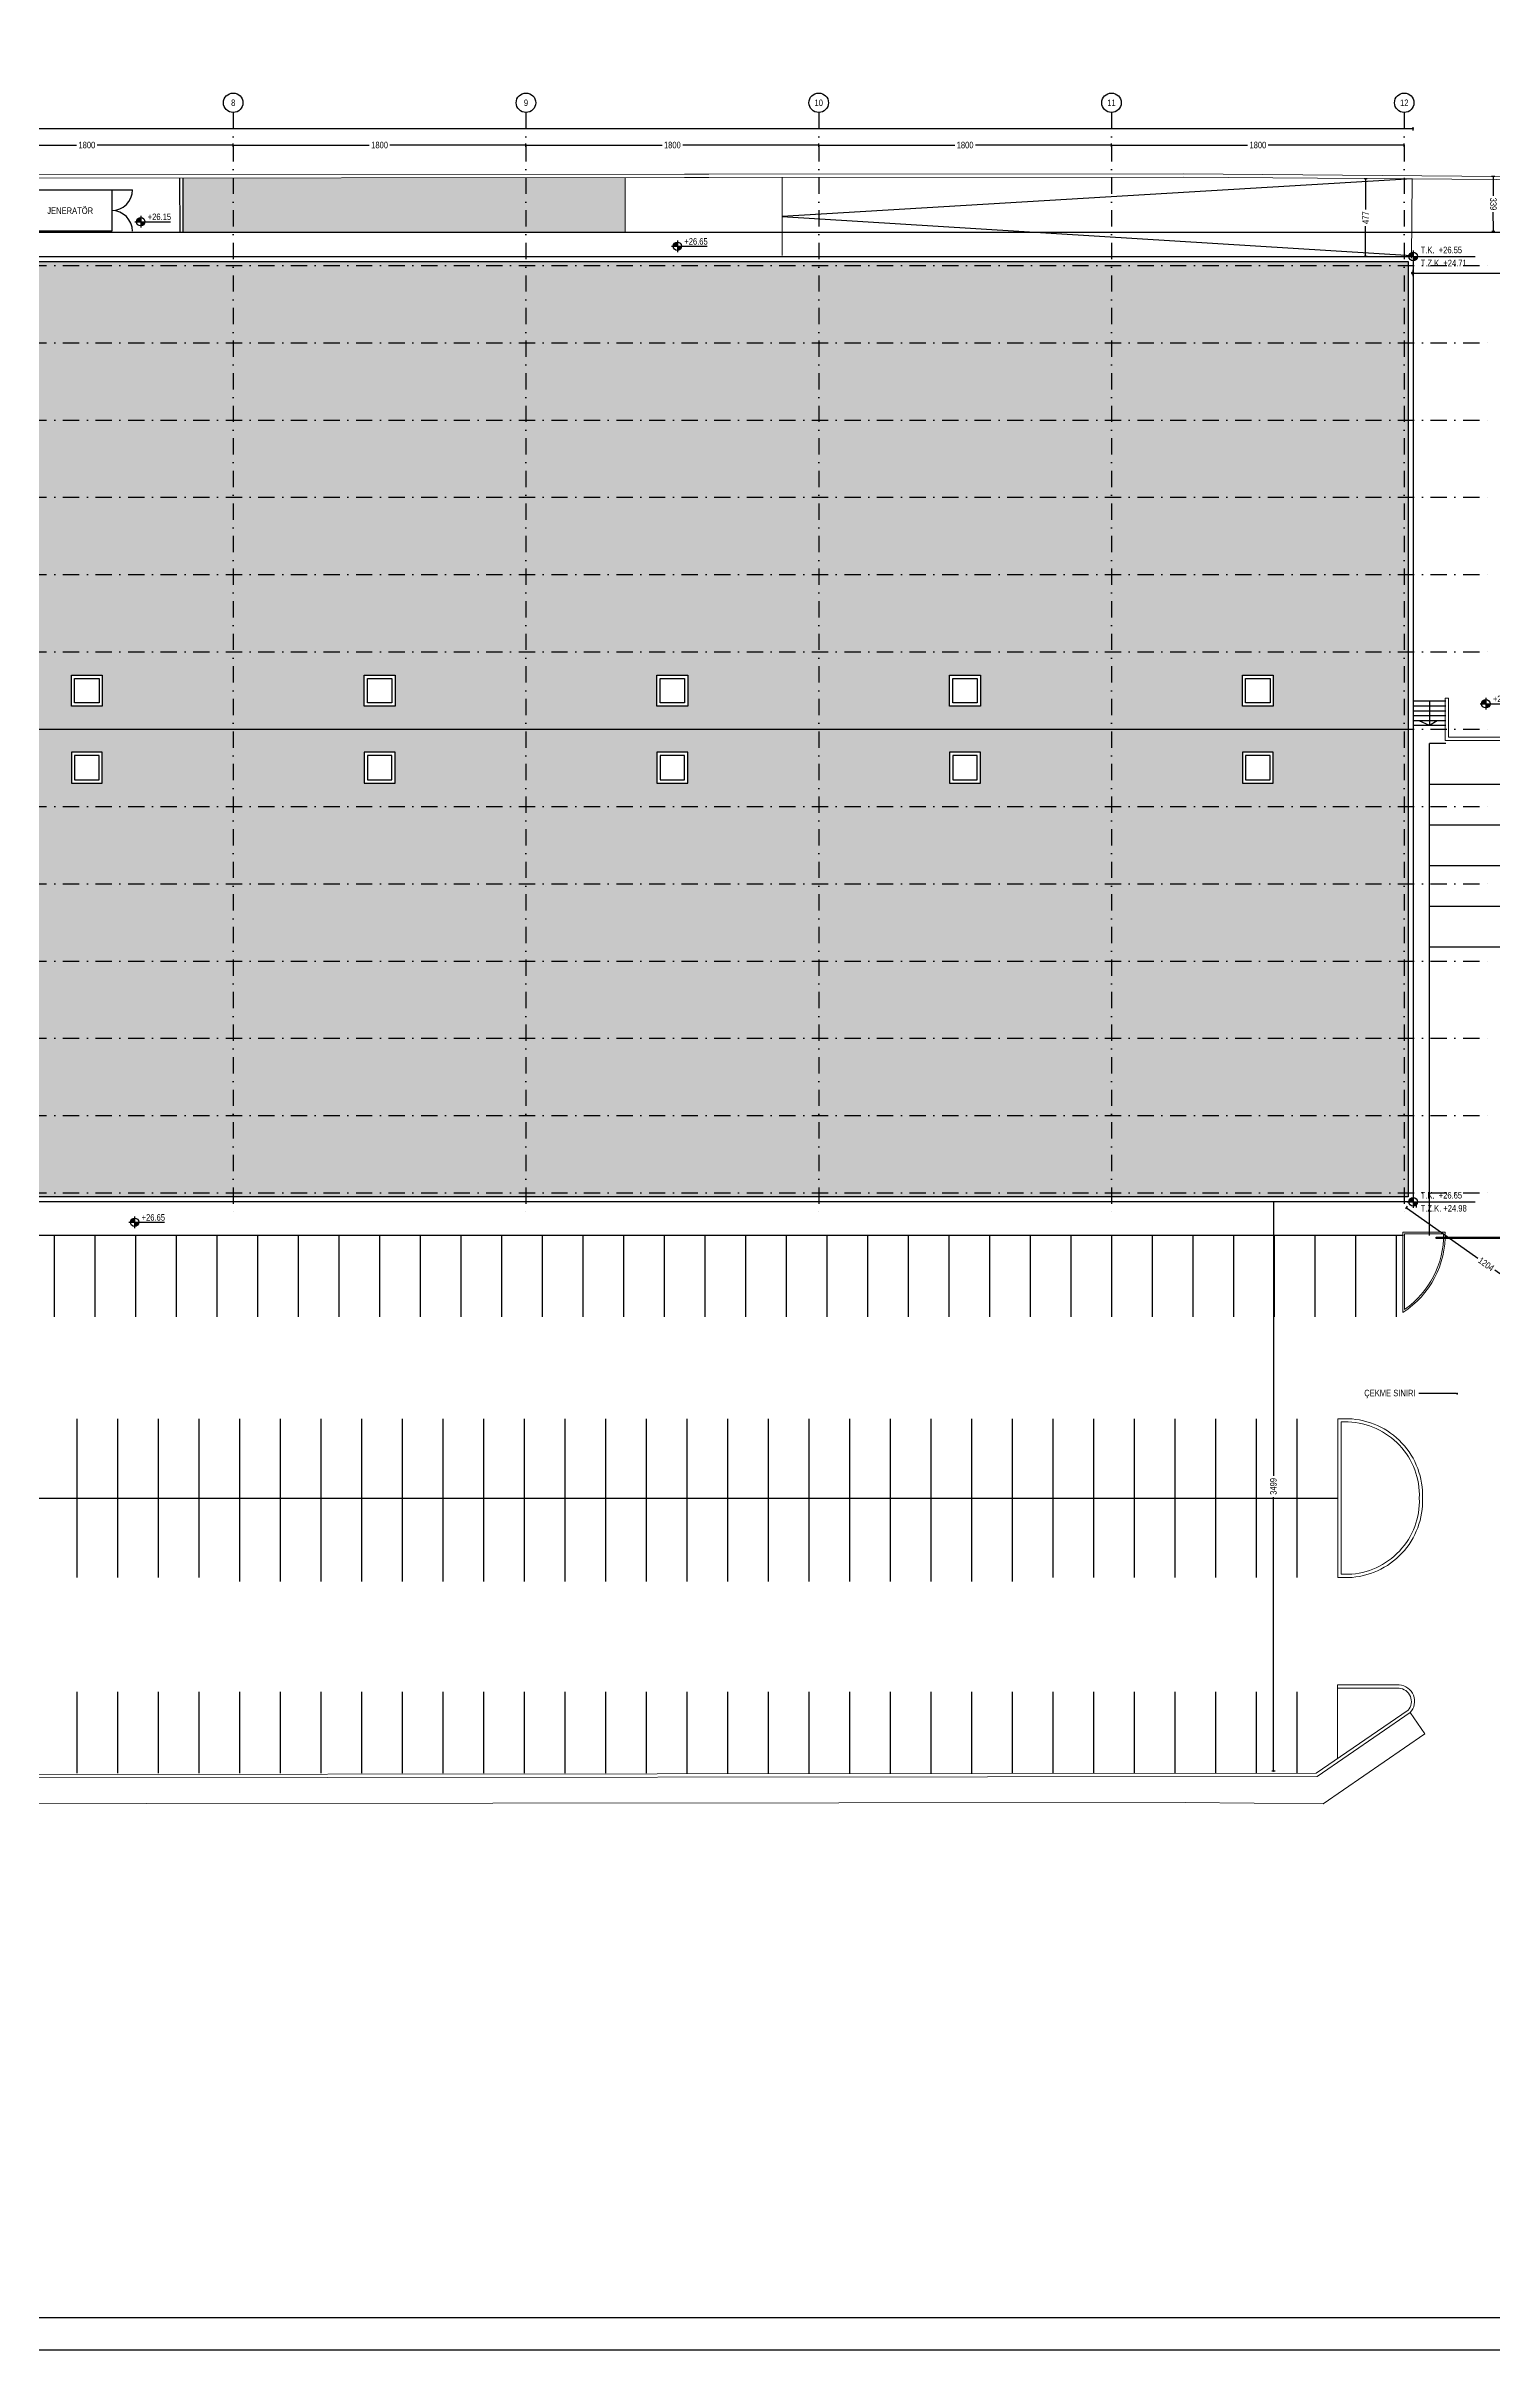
# Model space of a CAD drawing. Header units: centimetres. Extents: x 26569 to 160723, y -3143 to 14565.
# Drawn here: x 37045 to 41493, y -3143 to 3937 of the extents above; entities that cross this region are included whole.
import ezdxf
from ezdxf import colors
from ezdxf.entities.mleader import LeaderData, LeaderLine
from ezdxf.enums import TextEntityAlignment as Align
from ezdxf.math import Vec2, Vec3

# ---------------------------------------------------------------- set-up
doc = ezdxf.new("R2010")
doc.units = ezdxf.units.CM
doc.header["$LTSCALE"] = 100
doc.linetypes.add('DASHDOT2', pattern=[0.5, 0.25, -0.125, 0, -0.125])
for name, color, linetype in [('A-ANNO-DIMS', 187, 'Continuous'), ('A-ANNO-GRID', 155, 'DASHDOT2'), ('A-ANNO-NOTE', 1, 'Continuous'), ('A-ANNO-TEXT', 50, 'Continuous'), ('A-ANNO-TTBL', 157, 'Continuous'), ('A-DOOR', 193, 'Continuous'), ('A-ELEV-01', 255, 'Continuous'), ('A-ELEV-03', 251, 'Continuous'), ('A-ROOF-OTLN', 32, 'Continuous'), ('A-WALL-INSL', 249, 'Continuous'), ('A-WALL-SNWPNL', 200, 'Continuous'), ('L-PLNT', 87, 'Continuous'), ('L-PRKG', 39, 'Continuous'), ('L-SITE-CURB', 33, 'Continuous')]:
    doc.layers.add(name, color=color, linetype=linetype)
doc.styles.add('Fields_100', font='act_simplex.shx', dxfattribs={"width": 0.8, "height": 20})
doc.styles.add('Fields_200', font='act_simplex.shx', dxfattribs={"width": 0.8, "height": 40})
doc.dimstyles.new('FIELDS_100', dxfattribs={"dimscale": 0, "dimtxt": 20, "dimasz": 5, "dimexe": 5, "dimexo": 5, "dimgap": 5, "dimtad": 0, "dimdec": 0, "dimzin": 0, "dimdsep": 46, "dimtxsty": 'Fields_100', "dimblk": 'DOT', "dimcen": 0.09, "dimclrt": 50, "dimadec": 0, "dimazin": 0, "dimtfac": 1, "dimtdec": 0, "dimtix": 1, "dimtofl": 0, "dimtmove": 1, "dimatfit": 3, "dimfxl": 5, "dimfxlon": 1, "dimtolj": 1, "dimtzin": 0, "dimarcsym": 0})
doc.dimstyles.new('FIELDS_200', dxfattribs={"dimscale": 0, "dimtxt": 40, "dimasz": 10, "dimexe": 10, "dimexo": 10, "dimgap": 5, "dimtad": 0, "dimdec": 0, "dimzin": 0, "dimdsep": 46, "dimtxsty": 'Fields_200', "dimblk": 'DOT', "dimcen": 0.09, "dimclrt": 50, "dimadec": 0, "dimazin": 0, "dimtfac": 1, "dimtdec": 0, "dimtix": 1, "dimtofl": 0, "dimtmove": 1, "dimatfit": 3, "dimfxl": 10, "dimfxlon": 1, "dimtolj": 1, "dimtzin": 0, "dimarcsym": 0})

# ---------------------------------------------------------------- blocks, each defined once
blk = doc.blocks.new('Kot_plan')
h = blk.add_hatch(color=0)
h.paths.add_polyline_path([(0, 13, 0.414214), (-13, 0), (0, 0)])
h.paths.add_polyline_path([(13, 0), (0, 0), (0, -13, 0.414214)])
at = {"color": 0}
for p, q in [((-18, 0), (92, 0)), ((0, 18), (0, -18))]:
    blk.add_line(p, q, dxfattribs=at)
blk.add_circle((0, 0), 13, dxfattribs=at)
at = {"color": 0, "style": 'Fields_100', "width": 0.8}
blk.add_attdef('BITMISKOT', (21.6, 5), '', height=20, dxfattribs=at)
blk.add_attdef('KABAKOT', text='', height=20, dxfattribs=at).set_placement((21.6, -5), align=Align.TOP_LEFT)
blk = doc.blocks.new('_Dot')
at = {"color": 0, "linetype": 'ByBlock', "lineweight": -2}
blk.add_line((-0.5, 0), (-1, 0), dxfattribs=at)
at = {"color": 0, "linetype": 'ByBlock', "const_width": 0.5}
blk.add_lwpolyline([(-0.25, 0, 1), (0.25, 0, 1)], format="xyb", close=True, dxfattribs=at)
blk = doc.blocks.new('*D649')
at = {"layer": 'A-ANNO-DIMS', "color": 0, "lineweight": -2, "transparency": 16777216}
for p, q in [((36720.5, 3627.9), (36720.5, 3637.9)), ((36725.5, 3632.9), (37138.8, 3632.9)), ((37615.5, 3632.9), (37202.2, 3632.9)), ((37620.5, 3627.9), (37620.5, 3637.9))]:
    blk.add_line(p, q, dxfattribs=at)
at = {"layer": 'DEFPOINTS', "color": 0, "transparency": 16777216}
for p in [(37620.5, 3632.9), (36720.5, 3285.4), (37620.5, 3285.4)]:
    blk.add_point(p, dxfattribs=at)
at = {"layer": 'A-ANNO-DIMS', "color": 0, "lineweight": -2, "transparency": 16777216, "xscale": 5, "yscale": 5, "zscale": 5, "rotation": 180}
blk.add_blockref('_Dot', (36720.5, 3632.9), dxfattribs=at)
at = {"layer": 'A-ANNO-DIMS', "color": 0, "lineweight": -2, "transparency": 16777216, "xscale": 5, "yscale": 5, "zscale": 5}
blk.add_blockref('_Dot', (37620.5, 3632.9), dxfattribs=at)
at = {"layer": 'A-ANNO-DIMS', "color": 50, "transparency": 16777216, "insert": (37170.5, 3632.9), "char_height": 20, "attachment_point": 5, "style": 'Fields_100'}
blk.add_mtext('\\A1;1800', dxfattribs=at)
blk = doc.blocks.new('*D650')
at = {"layer": 'A-ANNO-DIMS', "color": 0, "lineweight": -2, "transparency": 16777216}
for p, q in [((37620.5, 3627.9), (37620.5, 3637.9)), ((37625.5, 3632.9), (38038.8, 3632.9)), ((38515.5, 3632.9), (38102.2, 3632.9)), ((38520.5, 3627.9), (38520.5, 3637.9))]:
    blk.add_line(p, q, dxfattribs=at)
at = {"layer": 'DEFPOINTS', "color": 0, "transparency": 16777216}
for p in [(38520.5, 3632.9), (37620.5, 3285.4), (38520.5, 3285.4)]:
    blk.add_point(p, dxfattribs=at)
at = {"layer": 'A-ANNO-DIMS', "color": 0, "lineweight": -2, "transparency": 16777216, "xscale": 5, "yscale": 5, "zscale": 5, "rotation": 180}
blk.add_blockref('_Dot', (37620.5, 3632.9), dxfattribs=at)
at = {"layer": 'A-ANNO-DIMS', "color": 0, "lineweight": -2, "transparency": 16777216, "xscale": 5, "yscale": 5, "zscale": 5}
blk.add_blockref('_Dot', (38520.5, 3632.9), dxfattribs=at)
at = {"layer": 'A-ANNO-DIMS', "color": 50, "transparency": 16777216, "insert": (38070.5, 3632.9), "char_height": 20, "attachment_point": 5, "style": 'Fields_100'}
blk.add_mtext('\\A1;1800', dxfattribs=at)
blk = doc.blocks.new('*D651')
at = {"layer": 'A-ANNO-DIMS', "color": 0, "lineweight": -2, "transparency": 16777216}
for p, q in [((38520.5, 3627.9), (38520.5, 3637.9)), ((38525.5, 3632.9), (38938.8, 3632.9)), ((39415.5, 3632.9), (39002.2, 3632.9)), ((39420.5, 3627.9), (39420.5, 3637.9))]:
    blk.add_line(p, q, dxfattribs=at)
at = {"layer": 'DEFPOINTS', "color": 0, "transparency": 16777216}
for p in [(39420.5, 3632.9), (38520.5, 3285.4), (39420.5, 3285.4)]:
    blk.add_point(p, dxfattribs=at)
at = {"layer": 'A-ANNO-DIMS', "color": 0, "lineweight": -2, "transparency": 16777216, "xscale": 5, "yscale": 5, "zscale": 5, "rotation": 180}
blk.add_blockref('_Dot', (38520.5, 3632.9), dxfattribs=at)
at = {"layer": 'A-ANNO-DIMS', "color": 0, "lineweight": -2, "transparency": 16777216, "xscale": 5, "yscale": 5, "zscale": 5}
blk.add_blockref('_Dot', (39420.5, 3632.9), dxfattribs=at)
at = {"layer": 'A-ANNO-DIMS', "color": 50, "transparency": 16777216, "insert": (38970.5, 3632.9), "char_height": 20, "attachment_point": 5, "style": 'Fields_100'}
blk.add_mtext('\\A1;1800', dxfattribs=at)
blk = doc.blocks.new('*D652')
at = {"layer": 'A-ANNO-DIMS', "color": 0, "lineweight": -2, "transparency": 16777216}
for p, q in [((39420.5, 3627.9), (39420.5, 3637.9)), ((39425.5, 3632.9), (39838.8, 3632.9)), ((40315.5, 3632.9), (39902.2, 3632.9)), ((40320.5, 3627.9), (40320.5, 3637.9))]:
    blk.add_line(p, q, dxfattribs=at)
at = {"layer": 'DEFPOINTS', "color": 0, "transparency": 16777216}
for p in [(40320.5, 3632.9), (39420.5, 3285.4), (40320.5, 3285.4)]:
    blk.add_point(p, dxfattribs=at)
at = {"layer": 'A-ANNO-DIMS', "color": 0, "lineweight": -2, "transparency": 16777216, "xscale": 5, "yscale": 5, "zscale": 5, "rotation": 180}
blk.add_blockref('_Dot', (39420.5, 3632.9), dxfattribs=at)
at = {"layer": 'A-ANNO-DIMS', "color": 0, "lineweight": -2, "transparency": 16777216, "xscale": 5, "yscale": 5, "zscale": 5}
blk.add_blockref('_Dot', (40320.5, 3632.9), dxfattribs=at)
at = {"layer": 'A-ANNO-DIMS', "color": 50, "transparency": 16777216, "insert": (39870.5, 3632.9), "char_height": 20, "attachment_point": 5, "style": 'Fields_100'}
blk.add_mtext('\\A1;1800', dxfattribs=at)
blk = doc.blocks.new('*D653')
at = {"layer": 'A-ANNO-DIMS', "color": 0, "lineweight": -2, "transparency": 16777216}
for p, q in [((40320.5, 3627.9), (40320.5, 3637.9)), ((40325.5, 3632.9), (40738.8, 3632.9)), ((41215.5, 3632.9), (40802.2, 3632.9)), ((41220.5, 3627.9), (41220.5, 3637.9))]:
    blk.add_line(p, q, dxfattribs=at)
at = {"layer": 'DEFPOINTS', "color": 0, "transparency": 16777216}
for p in [(41220.5, 3632.9), (40320.5, 3285.4), (41220.5, 3285.4)]:
    blk.add_point(p, dxfattribs=at)
at = {"layer": 'A-ANNO-DIMS', "color": 0, "lineweight": -2, "transparency": 16777216, "xscale": 5, "yscale": 5, "zscale": 5, "rotation": 180}
blk.add_blockref('_Dot', (40320.5, 3632.9), dxfattribs=at)
at = {"layer": 'A-ANNO-DIMS', "color": 0, "lineweight": -2, "transparency": 16777216, "xscale": 5, "yscale": 5, "zscale": 5}
blk.add_blockref('_Dot', (41220.5, 3632.9), dxfattribs=at)
at = {"layer": 'A-ANNO-DIMS', "color": 50, "transparency": 16777216, "insert": (40770.5, 3632.9), "char_height": 20, "attachment_point": 5, "style": 'Fields_100'}
blk.add_mtext('\\A1;1800', dxfattribs=at)
blk = doc.blocks.new('*D664')
at = {"layer": 'A-ANNO-DIMS', "color": 0, "lineweight": -2, "transparency": 16777216}
for p, q in [((31295.5, 3677.9), (31295.5, 3687.9)), ((31300.5, 3682.9), (36232.5, 3682.9)), ((41243, 3682.9), (36311, 3682.9)), ((41248, 3677.9), (41248, 3687.9))]:
    blk.add_line(p, q, dxfattribs=at)
at = {"layer": 'DEFPOINTS', "color": 0, "transparency": 16777216}
for p in [(41248, 3682.9), (31295.5, 3290.4), (41248, 3290.4)]:
    blk.add_point(p, dxfattribs=at)
at = {"layer": 'A-ANNO-DIMS', "color": 0, "lineweight": -2, "transparency": 16777216, "xscale": 5, "yscale": 5, "zscale": 5, "rotation": 180}
blk.add_blockref('_Dot', (31295.5, 3682.9), dxfattribs=at)
at = {"layer": 'A-ANNO-DIMS', "color": 0, "lineweight": -2, "transparency": 16777216, "xscale": 5, "yscale": 5, "zscale": 5}
blk.add_blockref('_Dot', (41248, 3682.9), dxfattribs=at)
at = {"layer": 'A-ANNO-DIMS', "color": 50, "transparency": 16777216, "insert": (36271.7, 3682.9), "char_height": 20, "attachment_point": 5, "style": 'Fields_100'}
blk.add_mtext('\\A1;19905', dxfattribs=at)
blk = doc.blocks.new('*D655')
at = {"layer": 'A-ANNO-DIMS', "color": 0, "lineweight": -2, "transparency": 16777216}
for p, q in [((41106.8, 3528.9), (41096.8, 3528.9)), ((41101.8, 3523.9), (41101.8, 3435.2)), ((41101.8, 3295.4), (41101.8, 3384.1)), ((41106.8, 3290.4), (41096.8, 3290.4))]:
    blk.add_line(p, q, dxfattribs=at)
at = {"layer": 'DEFPOINTS', "color": 0, "transparency": 16777216}
for p in [(41101.8, 3528.9), (41248.3, 3528.9), (41248, 3290.4)]:
    blk.add_point(p, dxfattribs=at)
at = {"layer": 'A-ANNO-DIMS', "color": 0, "lineweight": -2, "transparency": 16777216, "xscale": 5, "yscale": 5, "zscale": 5}
for p, rotation in [((41101.8, 3528.9), 90), ((41101.8, 3290.4), 270)]:
    blk.add_blockref('_Dot', p, dxfattribs=dict(at, rotation=rotation))
at = {"layer": 'A-ANNO-DIMS', "color": 50, "transparency": 16777216, "insert": (41101.8, 3409.6), "char_height": 20, "attachment_point": 5, "rotation": 90, "style": 'Fields_100'}
blk.add_mtext('\\A1;477', dxfattribs=at)
blk = doc.blocks.new('*D656')
at = {"layer": 'A-ANNO-DIMS', "color": 0, "lineweight": -2, "transparency": 16777216}
for p, q in [((40823.2, 385.4), (40813.2, 385.4)), ((40818.2, 380.4), (40818.2, -456.4)), ((40818.2, -1358.9), (40818.2, -522.1)), ((40823.2, -1363.9), (40813.2, -1363.9))]:
    blk.add_line(p, q, dxfattribs=at)
at = {"layer": 'DEFPOINTS', "color": 0, "transparency": 16777216}
for p in [(41248, 385.4), (40818.2, -1363.9), (40940.7, -1363.9)]:
    blk.add_point(p, dxfattribs=at)
at = {"layer": 'A-ANNO-DIMS', "color": 0, "lineweight": -2, "transparency": 16777216, "xscale": 5, "yscale": 5, "zscale": 5}
for p, rotation in [((40818.2, 385.4), 90), ((40818.2, -1363.9), 270)]:
    blk.add_blockref('_Dot', p, dxfattribs=dict(at, rotation=rotation))
at = {"layer": 'A-ANNO-DIMS', "color": 50, "transparency": 16777216, "insert": (40818.2, -489.2), "char_height": 20, "attachment_point": 5, "rotation": 90, "style": 'Fields_100'}
blk.add_mtext('\\A1;3499', dxfattribs=at)
blk = doc.blocks.new('*D657')
at = {"layer": 'A-ANNO-DIMS', "color": 0, "lineweight": -2, "transparency": 16777216}
for p, q in [((41229.8, 372), (41224.1, 363.9)), ((41231, 365), (41446.3, 212.3)), ((41713.8, 22.4), (41498.6, 175.2)), ((41720.8, 23.6), (41715, 15.4))]:
    blk.add_line(p, q, dxfattribs=at)
at = {"layer": 'DEFPOINTS', "color": 0, "transparency": 16777216}
for p in [(41246.4, 395.4), (41717.9, 19.5), (41737.4, 47)]:
    blk.add_point(p, dxfattribs=at)
at = {"layer": 'A-ANNO-DIMS', "color": 0, "lineweight": -2, "transparency": 16777216, "xscale": 5, "yscale": 5, "zscale": 5}
for p, rotation in [((41226.9, 367.9), 144.6360139975789), ((41717.9, 19.5), 324.6360139975789)]:
    blk.add_blockref('_Dot', p, dxfattribs=dict(at, rotation=rotation))
at = {"layer": 'A-ANNO-DIMS', "color": 50, "transparency": 16777216, "insert": (41472.4, 193.7), "char_height": 20, "attachment_point": 5, "rotation": 324.63601, "style": 'Fields_100'}
blk.add_mtext('\\A1;1204', dxfattribs=at)
blk = doc.blocks.new('*D642')
at = {"layer": 'A-ANNO-DIMS', "color": 0, "lineweight": -2, "transparency": 16777216}
for p, q in [((41246.4, 3249.6), (41246.4, 3229.6)), ((41256.4, 3239.6), (42053.2, 3239.6)), ((42965.1, 3239.6), (42168.4, 3239.6)), ((42975.1, 3249.6), (42975.1, 3229.6))]:
    blk.add_line(p, q, dxfattribs=at)
at = {"layer": 'DEFPOINTS', "color": 0, "transparency": 16777216}
for p in [(41246.4, 3300.4), (42975.1, 3290), (42975.1, 3239.6)]:
    blk.add_point(p, dxfattribs=at)
at = {"layer": 'A-ANNO-DIMS', "color": 0, "lineweight": -2, "transparency": 16777216, "xscale": 10, "yscale": 10, "zscale": 10, "rotation": 180}
blk.add_blockref('_Dot', (41246.4, 3239.6), dxfattribs=at)
at = {"layer": 'A-ANNO-DIMS', "color": 0, "lineweight": -2, "transparency": 16777216, "xscale": 10, "yscale": 10, "zscale": 10}
blk.add_blockref('_Dot', (42975.1, 3239.6), dxfattribs=at)
at = {"layer": 'A-ANNO-DIMS', "color": 50, "transparency": 16777216, "insert": (42110.8, 3239.6), "char_height": 40, "attachment_point": 5, "style": 'Fields_200'}
blk.add_mtext('\\A1;1729', dxfattribs=at)
blk = doc.blocks.new('*D660')
at = {"layer": 'A-ANNO-DIMS', "color": 0, "lineweight": -2, "transparency": 16777216}
for p, q in [((41499.1, 3536.6), (41489.1, 3536.6)), ((41494.2, 3531.6), (41494.2, 3477.1)), ((41494.4, 3372.3), (41494.3, 3426.7)), ((41499.4, 3367.3), (41489.4, 3367.2))]:
    blk.add_line(p, q, dxfattribs=at)
at = {"layer": 'DEFPOINTS', "color": 0, "transparency": 16777216}
for p in [(41494.1, 3536.6), (41520.2, 3536.6), (41520.5, 3367.3)]:
    blk.add_point(p, dxfattribs=at)
at = {"layer": 'A-ANNO-DIMS', "color": 0, "lineweight": -2, "transparency": 16777216, "xscale": 5, "yscale": 5, "zscale": 5}
for p, rotation in [((41494.1, 3536.6), 90.08396958295748), ((41494.4, 3367.3), 270.0839695829575)]:
    blk.add_blockref('_Dot', p, dxfattribs=dict(at, rotation=rotation))
at = {"layer": 'A-ANNO-DIMS', "color": 50, "transparency": 16777216, "insert": (41494.3, 3451.9), "char_height": 20, "attachment_point": 5, "rotation": 270.08397, "style": 'Fields_100'}
blk.add_mtext('\\A1;339', dxfattribs=at)

msp = doc.modelspace()

# ---------------------------------------------------------------- hatches: boundary and pattern name
at = {"layer": 'A-ANNO-DIMS'}
h = msp.add_hatch(color=256, dxfattribs=at)
h.paths.add_polyline_path([(41247.99, 3303.41, 0.4142136), (41234.99, 3290.41), (41247.99, 3290.41)])
h.paths.add_polyline_path([(41260.99, 3290.41), (41247.99, 3290.41), (41247.99, 3277.41, 0.4142136)])
h = msp.add_hatch(color=256, dxfattribs=at)
h.paths.add_polyline_path([(41247.99, 398.41, 0.4142136), (41234.99, 385.41), (41247.99, 385.41)])
h.paths.add_polyline_path([(41260.99, 385.41), (41247.99, 385.41), (41247.99, 372.41, 0.4142136)])
at = {"layer": 'A-WALL-INSL', "true_color": 0xf2f2f2}
h = msp.add_hatch(color=7, dxfattribs=at)
h.dxf.hatch_style = 1
h.paths.add_polyline_path([(32622.99, 1767.28), (32717.99, 1767.28), (32717.99, 1672.28), (32622.99, 1672.28)])
h.paths.add_polyline_path([(32622.99, 2003.54), (32717.99, 2003.54), (32717.99, 1908.54), (32622.99, 1908.54)])
h.paths.add_polyline_path([(33522.99, 1908.54), (33522.99, 2003.54), (33617.99, 2003.54), (33617.99, 1908.54)])
h.paths.add_polyline_path([(33522.99, 1672.28), (33522.99, 1767.28), (33617.99, 1767.28), (33617.99, 1672.28)])
h.paths.add_polyline_path([(34422.99, 2003.54), (34517.99, 2003.54), (34517.99, 1908.54), (34422.99, 1908.54)])
h.paths.add_polyline_path([(34517.99, 1672.28), (34422.99, 1672.28), (34422.99, 1767.28), (34517.99, 1767.28)])
h.paths.add_polyline_path([(35322.99, 2003.54), (35417.99, 2003.54), (35417.99, 1908.54), (35322.99, 1908.54)])
h.paths.add_polyline_path([(35417.99, 1672.28), (35322.99, 1672.28), (35322.99, 1767.28), (35417.99, 1767.28)])
h.paths.add_polyline_path([(36342.99, 1908.54), (36247.99, 1908.54), (36247.99, 2003.54), (36342.99, 2003.54)])
h.paths.add_polyline_path([(36247.99, 1767.28), (36342.99, 1767.28), (36342.99, 1672.28), (36247.99, 1672.28)])
h.paths.add_polyline_path([(37122.99, 1908.54), (37122.99, 2003.54), (37217.99, 2003.54), (37217.99, 1908.54)])
h.paths.add_polyline_path([(37122.99, 1767.28), (37217.99, 1767.28), (37217.99, 1672.28), (37122.99, 1672.28)])
h.paths.add_polyline_path([(38117.99, 2003.54), (38117.99, 1908.54), (38022.99, 1908.54), (38022.99, 2003.54)])
h.paths.add_polyline_path([(38022.99, 1672.28), (38022.99, 1767.28), (38117.99, 1767.28), (38117.99, 1672.28)])
h.paths.add_polyline_path([(38922.99, 2003.54), (39017.99, 2003.54), (39017.99, 1908.54), (38922.99, 1908.54)])
h.paths.add_polyline_path([(39017.99, 1767.28), (39017.99, 1672.28), (38922.99, 1672.28), (38922.99, 1767.28)])
h.paths.add_polyline_path([(39917.99, 2003.54), (39917.99, 1908.54), (39822.99, 1908.54), (39822.99, 2003.54)])
h.paths.add_polyline_path([(39822.99, 1767.28), (39917.99, 1767.28), (39917.99, 1672.28), (39822.99, 1672.28)])
h.paths.add_polyline_path([(40722.99, 1908.54), (40722.99, 2003.54), (40817.99, 2003.54), (40817.99, 1908.54)])
h.paths.add_polyline_path([(40722.99, 1672.28), (40722.99, 1767.28), (40817.99, 1767.28), (40817.99, 1672.28)])
h.paths.add_polyline_path([(32212.99, 400.41), (41232.99, 400.41), (41232.99, 3275.41), (32212.99, 3275.41)])
at = {"layer": 'L-PLNT'}
h = msp.add_hatch(dxfattribs=at)
h.set_pattern_fill('DOTS', color=256, scale=5, angle=90)
h.set_pattern_definition([(90, (-27297.047, -980.843), (-7.9375, 3.96875), [0, -7.9375])])
h.paths.add_polyline_path([(38825.33, 3532.28), (37466.81, 3531.54), (37466.98, 3365.5), (38825.33, 3366.08)])

# ---------------------------------------------------------------- linework, layer by layer
at = {"color": 252, "true_color": 0x939598}
msp.add_line((41298.16, 281.91), (41298.16, 1793.57), dxfattribs=at)
at = {"layer": 'A-ANNO-DIMS'}
for p, q in [((41229.99, 3290.41), (41438.84, 3290.41)), ((41247.99, 3308.41), (41247.99, 3272.41)), ((41229.99, 385.41), (41438.84, 385.41)), ((41247.99, 403.41), (41247.99, 367.41))]:
    msp.add_line(p, q, dxfattribs=at)
for centre in [(41247.99, 3290.41), (41247.99, 385.41)]:
    msp.add_circle(centre, 13, dxfattribs=at)
at = {"layer": 'A-ANNO-GRID', "ltscale": 2}
for p, q in [((37620.49, 3732.91), (37620.49, 335.41)), ((38520.49, 3732.91), (38520.49, 335.41)), ((39420.49, 3732.91), (39420.49, 335.41)), ((40320.49, 3732.91), (40320.49, 335.41)), ((41220.49, 3732.91), (41220.49, 335.41)), ((30590.57, 3262.91), (41492.99, 3262.91)), ((30590.57, 3025.41), (41492.99, 3025.41)), ((30590.57, 2787.91), (41492.99, 2787.91)), ((30590.57, 2550.41), (41492.99, 2550.41)), ((30590.57, 2312.91), (41492.99, 2312.91)), ((30590.57, 2075.41), (41492.99, 2075.41)), ((30590.57, 1837.91), (41492.99, 1837.91)), ((30590.57, 1600.41), (41492.99, 1600.41)), ((30590.57, 1362.91), (41492.99, 1362.91)), ((30590.57, 1125.41), (41492.99, 1125.41)), ((30590.57, 887.91), (41492.99, 887.91)), ((30590.57, 650.41), (41492.99, 650.41)), ((30590.57, 412.91), (41492.99, 412.91))]:
    msp.add_line(p, q, dxfattribs=at)
at = {"layer": 'A-ANNO-GRID', "linetype": 'Continuous', "ltscale": 10}
for centre in [(37620.49, 3762.91), (38520.49, 3762.91), (39420.49, 3762.91), (40320.49, 3762.91), (41220.49, 3762.91)]:
    msp.add_circle(centre, 30, dxfattribs=at)
at = {"layer": 'A-ANNO-NOTE', "color": 251, "true_color": 0x636466}
for p, q in [((41347.99, 1923.68), (41247.99, 1923.68)), ((41297.99, 1923.68), (41297.99, 1848.68)), ((41347.99, 1908.68), (41247.99, 1908.68)), ((41347.99, 1893.68), (41247.99, 1893.68)), ((41347.99, 1878.68), (41247.99, 1878.68)), ((41347.99, 1863.68), (41247.99, 1863.68)), ((41347.99, 1848.68), (41247.99, 1848.68)), ((41297.99, 1848.68), (41266.84, 1863.68)), ((41321.5, 1863.68), (41297.99, 1848.68)), ((41347.99, 1793.57), (41298.16, 1793.57)), ((41298.16, 1668.57), (41548.16, 1668.57)), ((41298.16, 1543.57), (41548.16, 1543.57)), ((41298.16, 1418.57), (41548.16, 1418.57)), ((41298.16, 1293.57), (41548.16, 1293.57)), ((41298.16, 1168.57), (41548.16, 1168.57))]:
    msp.add_line(p, q, dxfattribs=at)
msp.add_lwpolyline([(41244.97, 3528.88), (39307.87, 3413.6), (41242.99, 3293.91)], dxfattribs=at)
at = {"layer": 'A-ANNO-TTBL'}
for points in [[(157421.04, -3142.83), (157421.04, 9557.17), (26568.76, 9557.19), (26568.76, -3142.81)], [(157321.04, -3042.83), (157321.04, 9457.17), (26668.76, 9457.19), (26668.76, -3042.81)]]:
    msp.add_lwpolyline(points, close=True, dxfattribs=at)
at = {"layer": 'A-DOOR'}
msp.add_line((37246.98, 3495.41), (37310.73, 3495.41), dxfattribs=at)
for centre, start, end in [((37246.98, 3495.41), 270, 0), ((37246.98, 3367.91), 0, 90)]:
    msp.add_arc(centre, 63.75, start, end, dxfattribs=at)
at = {"layer": 'A-ELEV-01'}
msp.add_line((32212.99, 1837.91), (41232.99, 1837.91), dxfattribs=at)
for points in [[(37122.99, 2003.54), (37217.99, 2003.54), (37217.99, 1908.54), (37122.99, 1908.54)], [(37132.99, 1993.54), (37207.99, 1993.54), (37207.99, 1918.54), (37132.99, 1918.54)], [(38022.99, 2003.54), (38117.99, 2003.54), (38117.99, 1908.54), (38022.99, 1908.54)], [(38032.99, 1993.54), (38107.99, 1993.54), (38107.99, 1918.54), (38032.99, 1918.54)], [(38922.99, 2003.54), (39017.99, 2003.54), (39017.99, 1908.54), (38922.99, 1908.54)], [(38932.99, 1993.54), (39007.99, 1993.54), (39007.99, 1918.54), (38932.99, 1918.54)], [(39822.99, 2003.54), (39917.99, 2003.54), (39917.99, 1908.54), (39822.99, 1908.54)], [(39832.99, 1993.54), (39907.99, 1993.54), (39907.99, 1918.54), (39832.99, 1918.54)], [(40722.99, 2003.54), (40817.99, 2003.54), (40817.99, 1908.54), (40722.99, 1908.54)], [(40732.99, 1993.54), (40807.99, 1993.54), (40807.99, 1918.54), (40732.99, 1918.54)], [(37122.99, 1672.28), (37217.99, 1672.28), (37217.99, 1767.28), (37122.99, 1767.28)], [(37132.99, 1682.28), (37207.99, 1682.28), (37207.99, 1757.28), (37132.99, 1757.28)], [(38022.99, 1672.28), (38117.99, 1672.28), (38117.99, 1767.28), (38022.99, 1767.28)], [(38032.99, 1682.28), (38107.99, 1682.28), (38107.99, 1757.28), (38032.99, 1757.28)], [(38922.99, 1672.28), (39017.99, 1672.28), (39017.99, 1767.28), (38922.99, 1767.28)], [(38932.99, 1682.28), (39007.99, 1682.28), (39007.99, 1757.28), (38932.99, 1757.28)], [(39822.99, 1672.28), (39917.99, 1672.28), (39917.99, 1767.28), (39822.99, 1767.28)], [(39832.99, 1682.28), (39907.99, 1682.28), (39907.99, 1757.28), (39832.99, 1757.28)], [(40722.99, 1672.28), (40817.99, 1672.28), (40817.99, 1767.28), (40722.99, 1767.28)], [(40732.99, 1682.28), (40807.99, 1682.28), (40807.99, 1757.28), (40732.99, 1757.28)], [(41318.4, 276.28), (41640.12, 276.28), (41640.12, 273.04), (41318.4, 273.04)]]:
    msp.add_lwpolyline(points, close=True, dxfattribs=at)
at = {"layer": 'A-ELEV-03'}
for p, q in [((37456.98, 3365.41), (37456.81, 3531.53)), ((37466.98, 3365.41), (37466.81, 3531.54)), ((31037.73, 3365.41), (42911.5, 3365.41))]:
    msp.add_line(p, q, dxfattribs=at)
at = {"layer": 'A-ROOF-OTLN'}
for points in [[(36906.98, 3495.41), (37246.98, 3495.41), (37246.98, 3367.91), (36906.98, 3367.91)], [(31295.49, 3290.41), (41247.99, 3290.41), (41247.99, 385.41), (31295.49, 385.41)], [(31310.49, 3275.41), (41232.99, 3275.41), (41232.99, 400.41), (31310.49, 400.41)]]:
    msp.add_lwpolyline(points, close=True, dxfattribs=at)
at = {"layer": 'A-WALL-SNWPNL'}
for p in [(41247.99, 385.41), (41257.99, 368.41)]:
    msp.add_line(p, (41257.99, 385.41), dxfattribs=at)
at = {"layer": 'L-PRKG'}
for p, q in [((41218.12, 281.91), (35820.49, 281.91)), ((37070.49, 281.91), (37070.49, 31.91)), ((37195.49, 281.91), (37195.49, 31.91)), ((37320.49, 281.91), (37320.49, 31.91)), ((37445.49, 281.91), (37445.49, 31.91)), ((37570.49, 281.91), (37570.49, 31.91)), ((37695.49, 281.91), (37695.49, 31.91)), ((37820.49, 281.91), (37820.49, 31.91)), ((37945.49, 281.91), (37945.49, 31.91)), ((38070.49, 281.91), (38070.49, 31.91)), ((38195.49, 281.91), (38195.49, 31.91)), ((38320.49, 281.91), (38320.49, 31.91)), ((38320.49, 281.91), (38320.49, 31.91)), ((38445.49, 281.91), (38445.49, 31.91)), ((38570.49, 281.91), (38570.49, 31.91)), ((38695.49, 281.91), (38695.49, 31.91)), ((38820.49, 281.91), (38820.49, 31.91)), ((38945.49, 281.91), (38945.49, 31.91)), ((39070.49, 281.91), (39070.49, 31.91)), ((39195.49, 281.91), (39195.49, 31.91)), ((39320.49, 281.91), (39320.49, 31.91)), ((39445.49, 281.91), (39445.49, 31.91)), ((39570.49, 281.91), (39570.49, 31.91)), ((39695.49, 281.91), (39695.49, 31.91)), ((39820.49, 281.91), (39820.49, 31.91)), ((39945.49, 281.91), (39945.49, 31.91)), ((40070.49, 281.91), (40070.49, 31.91)), ((40195.49, 281.91), (40195.49, 31.91)), ((40320.49, 281.91), (40320.49, 31.91)), ((40445.49, 281.91), (40445.49, 31.91)), ((40570.49, 281.91), (40570.49, 31.91)), ((40695.49, 281.91), (40695.49, 31.91)), ((40820.49, 281.91), (40820.49, 31.91)), ((40945.49, 281.91), (40945.49, 31.91)), ((41070.49, 281.91), (41070.49, 31.91)), ((41195.49, 281.91), (41195.49, 31.91)), ((37140.04, -281.19), (37140.04, -769.28)), ((37265.04, -281.19), (37265.04, -769.28)), ((37390.04, -281.19), (37390.04, -769.28)), ((37515.04, -281.19), (37515.04, -769.28)), ((37640.04, -281.19), (37640.04, -781.19)), ((37765.04, -281.19), (37765.04, -781.19)), ((37890.04, -281.19), (37890.04, -781.19)), ((38015.04, -281.19), (38015.04, -781.19)), ((38140.04, -281.19), (38140.04, -781.19)), ((38265.04, -281.19), (38265.04, -781.19)), ((38265.04, -281.19), (38265.04, -781.19)), ((38390.04, -281.19), (38390.04, -781.19)), ((38515.04, -281.19), (38515.04, -781.19)), ((38640.04, -281.19), (38640.04, -781.19)), ((38765.04, -281.19), (38765.04, -781.19)), ((38890.04, -281.19), (38890.04, -781.19)), ((39015.04, -281.19), (39015.04, -781.19)), ((39140.04, -281.19), (39140.04, -781.19)), ((39265.04, -281.19), (39265.04, -781.19)), ((39390.04, -281.19), (39390.04, -781.19)), ((39515.04, -281.19), (39515.04, -781.19)), ((39640.04, -281.19), (39640.04, -781.19)), ((39765.04, -281.19), (39765.04, -781.19)), ((39890.04, -281.19), (39890.04, -781.19)), ((40015.04, -281.19), (40015.04, -781.19)), ((40140.04, -281.19), (40140.04, -769.28)), ((40265.04, -281.19), (40265.04, -769.28)), ((40390.04, -281.19), (40390.04, -769.28)), ((40515.04, -281.19), (40515.04, -769.28)), ((40640.04, -281.19), (40640.04, -769.28)), ((40765.04, -281.19), (40765.04, -769.28)), ((40890.04, -281.19), (40890.04, -769.28)), ((35015.04, -525.24), (41016.37, -525.24)), ((37140.07, -1120.28), (37140.07, -1370.28)), ((37265.07, -1120.28), (37265.07, -1370.28)), ((37390.07, -1120.28), (37390.07, -1370.28)), ((37515.07, -1120.28), (37515.07, -1370.28)), ((37640.07, -1120.28), (37640.07, -1370.28)), ((37765.07, -1120.28), (37765.07, -1370.28)), ((37890.07, -1120.28), (37890.07, -1370.28)), ((38015.07, -1120.28), (38015.07, -1370.28)), ((38140.07, -1120.28), (38140.07, -1370.28)), ((38265.07, -1120.28), (38265.07, -1370.28)), ((38265.07, -1120.28), (38265.07, -1370.28)), ((38390.07, -1120.28), (38390.07, -1370.28)), ((38515.07, -1120.28), (38515.07, -1370.28)), ((38640.07, -1120.28), (38640.07, -1370.28)), ((38765.07, -1120.28), (38765.07, -1370.28)), ((38890.07, -1120.28), (38890.07, -1370.28)), ((39015.07, -1120.28), (39015.07, -1370.28)), ((39140.07, -1120.28), (39140.07, -1370.28)), ((39265.07, -1120.28), (39265.07, -1370.28)), ((39390.07, -1120.28), (39390.07, -1370.28)), ((39515.07, -1120.28), (39515.07, -1370.28)), ((39640.07, -1120.28), (39640.07, -1370.28)), ((39765.07, -1120.28), (39765.07, -1370.28)), ((39890.07, -1120.28), (39890.07, -1370.28)), ((40015.07, -1120.28), (40015.07, -1370.28)), ((40140.07, -1120.28), (40140.07, -1370.28)), ((40265.07, -1120.28), (40265.07, -1370.28)), ((40390.07, -1120.28), (40390.07, -1370.28)), ((40515.07, -1120.28), (40515.07, -1370.28)), ((40640.07, -1120.28), (40640.07, -1370.28)), ((40765.07, -1120.28), (40765.07, -1370.28)), ((40890.07, -1120.28), (40890.07, -1370.28))]:
    msp.add_line(p, q, dxfattribs=at)
at = {"layer": 'L-SITE-CURB', "lineweight": 0}
for p, q in [((36871.98, 3540.95), (39007.75, 3543.07)), ((39007.75, 3543.07), (39082.75, 3543.07)), ((39082.75, 3543.14), (40541.93, 3544.59)), ((40541.93, 3544.59), (41775.08, 3534.58)), ((36881.98, 3530.96), (39007.75, 3533.07)), ((39007.75, 3533.07), (39082.75, 3533.14)), ((39082.75, 3533.14), (40541.89, 3534.59)), ((40541.89, 3534.59), (41775, 3524.58)), ((41242.99, 3285.41), (41244.97, 3528.88)), ((36881.98, 3365.41), (37456.98, 3365.41)), ((41346.45, 1858.67), (41346.45, 1933.67)), ((41356.45, 1933.67), (41346.45, 1933.67)), ((41356.45, 1858.67), (41356.45, 1933.67)), ((41346.45, 1803.57), (41346.45, 1858.67)), ((41356.45, 1813.57), (41356.45, 1858.67)), ((41346.45, 1803.57), (42050.85, 1803.57)), ((41356.45, 1813.57), (42052.68, 1813.57)), ((41216.57, 291.91), (41346.45, 291.91)), ((41216.57, 45.37), (41216.57, 291.91)), ((41221.57, 286.91), (41341.54, 286.91)), ((41221.57, 54.73), (41221.57, 286.91)), ((41016.37, -281.19), (41048.61, -281.19)), ((41016.37, -281.19), (41016.37, -769.28)), ((41026.37, -291.19), (41048.61, -291.19)), ((41026.37, -291.19), (41026.37, -759.28)), ((41276.89, -541.24), (41276.89, -509.23)), ((41016.37, -769.28), (41048.61, -769.28)), ((41026.37, -759.28), (41048.61, -759.28)), ((41015.04, -1099.3), (41204.83, -1099.3)), ((41015.04, -1099.3), (41015.04, -1325.68)), ((41015.04, -1109.3), (41204.83, -1109.3)), ((41232.13, -1176.85), (40950.07, -1370.22)), ((41238.76, -1184.43), (40953.18, -1380.22)), ((40953.18, -1380.22), (31029.81, -1390.13)), ((40950.07, -1370.22), (31034.06, -1380.13))]:
    msp.add_line(p, q, dxfattribs=at)
at = {"layer": 'L-SITE-CURB', "lineweight": 0, "elevation": 0}
for points in [[(37456.98, 3365.5), (38825.41, 3365.48), (38825.24, 3532.89)], [(39307.99, 3293.91), (39307.75, 3533.29)]]:
    msp.add_lwpolyline(points, dxfattribs=at)
at = {"layer": 'L-SITE-CURB', "lineweight": 0}
for points in [[(41238.76, -1184.43), (41283.7, -1249.99)], [(41283.7, -1249.99), (40971.3, -1464.16), (40546.71, -1460.53), (30967.99, -1470.1), (30743.05, -1236.58)]]:
    msp.add_lwpolyline(points, dxfattribs=at)
for centre, radius, start, end in [((41062.7, 283.91), 283.86, 302.824605, 1.615481), ((41062.7, 283.91), 278.86, 304.730643, 0.616902), ((41040.85, -517.23), 236.17, 358.057972, 88.117274), ((41040.85, -517.23), 226.17, 358.057972, 88.117274), ((41040.85, -533.24), 226.17, 271.882726, 1.942028), ((41040.85, -533.24), 236.17, 271.882726, 1.942028), ((41201.6, -1149.91), 40.72, 318.581794, 86.345255), ((41201.6, -1149.91), 50.72, 317.104069, 86.345255)]:
    msp.add_arc(centre, radius, start, end, dxfattribs=at)

# ---------------------------------------------------------------- block references
at = {"layer": 'A-ANNO-DIMS'}
ref = msp.add_blockref('Kot_plan', (37336.08, 3397.42), dxfattribs=at)
ref.add_attrib('BITMISKOT', '+26.15', (37357.67, 3402.42), dxfattribs={"layer": 'A-ANNO-TEXT', "height": 20, "style": 'Fields_100', "width": 0.8})
ref = msp.add_blockref('Kot_plan', (38985.83, 3321.86), dxfattribs=at)
ref.add_attrib('BITMISKOT', '+26.65', (39007.41, 3326.86), dxfattribs={"layer": 'A-ANNO-TEXT', "height": 20, "style": 'Fields_100', "width": 0.8})
ref = msp.add_blockref('Kot_plan', (41471.48, 1916.06), dxfattribs=at)
ref.add_attrib('BITMISKOT', '+25.65', (41493.07, 1921.06), dxfattribs={"layer": 'A-ANNO-TEXT', "height": 20, "style": 'Fields_100', "width": 0.8})
ref = msp.add_blockref('Kot_plan', (37317.45, 322.49), dxfattribs=at)
ref.add_attrib('BITMISKOT', '+26.65', (37339.04, 327.49), dxfattribs={"layer": 'A-ANNO-TEXT', "height": 20, "style": 'Fields_100', "width": 0.8})

# ---------------------------------------------------------------- texts
at = {"layer": 'A-ANNO-GRID', "color": 50, "style": 'Fields_100', "width": 0.8}
for s, p in [('8', (37620.49, 3762.91)), ('9', (38520.49, 3762.91)), ('10', (39420.49, 3762.91)), ('11', (40320.49, 3762.91)), ('12', (41220.49, 3762.91))]:
    msp.add_text(s, height=20, rotation=359.926666, dxfattribs=at).set_placement(p, align=Align.MIDDLE_CENTER)
at = {"layer": 'A-ANNO-TEXT', "style": 'Fields_200', "width": 0.8}
msp.add_text('JENERATÖR', height=20, dxfattribs=at).set_placement((37048.88, 3421.26))
at = {"layer": 'A-ANNO-TEXT', "char_height": 20, "attachment_point": 4, "style": 'Fields_100'}
for s, insert in [('T.K.  +26.55', (41270.99, 3310.41)), ('T.Z.K. +24.71', (41270.99, 3270.41)), ('T.K.  +26.65', (41270.99, 405.41)), ('T.Z.K. +24.98', (41270.99, 365.41))]:
    msp.add_mtext_dynamic_manual_height_columns(s, width=268.2461, gutter_width=100, heights=[0], dxfattribs=dict(at, insert=insert))

# ---------------------------------------------------------------- dimensions: what is measured, and where the dimension line sits
at = {"layer": 'A-ANNO-DIMS'}
for base, p1, p2, dimstyle, override, picture, middle in [((41247.99, 3682.91), (31295.49, 3290.41), (41247.99, 3290.41), 'FIELDS_100', {"dimscale": 1, "dimlfac": 2}, '*D664', (36271.74, 3682.91)), ((37620.49, 3632.91), (36720.49, 3285.41), (37620.49, 3285.41), 'FIELDS_100', {"dimscale": 1, "dimlfac": 2}, '*D649', (37170.49, 3632.91)), ((38520.49, 3632.91), (37620.49, 3285.41), (38520.49, 3285.41), 'FIELDS_100', {"dimscale": 1, "dimlfac": 2}, '*D650', (38070.49, 3632.91)), ((39420.49, 3632.91), (38520.49, 3285.41), (39420.49, 3285.41), 'FIELDS_100', {"dimscale": 1, "dimlfac": 2}, '*D651', (38970.49, 3632.91)), ((40320.49, 3632.91), (39420.49, 3285.41), (40320.49, 3285.41), 'FIELDS_100', {"dimscale": 1, "dimlfac": 2}, '*D652', (39870.49, 3632.91)), ((41220.49, 3632.91), (40320.49, 3285.41), (41220.49, 3285.41), 'FIELDS_100', {"dimscale": 1, "dimlfac": 2}, '*D653', (40770.49, 3632.91)), ((42975.14, 3239.61), (41246.45, 3300.41), (42975.14, 3290.03), 'FIELDS_200', {"dimscale": 1}, '*D642', (42110.79, 3239.61))]:
    dim = msp.add_linear_dim(base=base, p1=p1, p2=p2, dimstyle=dimstyle, override=override, dxfattribs=at)
    dim.commit()
    dim.dimension.update_dxf_attribs({"geometry": picture, "text_midpoint": middle})
for base, p1, p2, picture, middle in [((41101.83, 3528.86), (41247.99, 3290.41), (41248.3, 3528.86), '*D655', (41101.83, 3409.63)), ((40818.2, -1363.9), (41247.99, 385.41), (40940.7, -1363.9), '*D656', (40818.2, -489.24))]:
    dim = msp.add_linear_dim(base=base, p1=p1, p2=p2, angle=90, dimstyle='FIELDS_100', override={"dimscale": 1, "dimlfac": 2}, dxfattribs=at)
    dim.commit()
    dim.dimension.update_dxf_attribs({"geometry": picture, "text_midpoint": middle})
for p1, p2, distance, picture, middle in [((41520.49, 3367.29), (41520.24, 3536.65), 26.09, '*D660', (41494.27, 3451.93)), ((41246.45, 395.41), (41737.42, 46.96), -33.69, '*D657', (41472.43, 193.71))]:
    dim = msp.add_aligned_dim(p1=p1, p2=p2, distance=distance, dimstyle='FIELDS_100', override={"dimscale": 1, "dimlfac": 2}, dxfattribs=at)
    dim.commit()
    dim.dimension.update_dxf_attribs({"geometry": picture, "text_midpoint": middle})

# ---------------------------------------------------------------- leaders
ml = msp.add_multileader_mtext('Standard', dxfattribs=at)
ml.set_content('ÇEKME SINIRI', color=50, style='Fields_200')
ml.set_leader_properties(color=256)
ml.set_arrow_properties(name='DOT')
ml.build(insert=Vec2(0, 0))
ml.multileader.update_dxf_attribs({"dogleg_length": 10, "arrow_head_size": 6})
ctx = ml.context
ctx.base_point, ctx.char_height, ctx.arrow_head_size, ctx.landing_gap_size, ctx.plane_origin = Vec3(41091.26, -204.06), 20, 6, 10, Vec3(41383.1, -204.06)
ctx.text_align_type = 2
notes = []
notes.append((ctx, [(0, (1, 1, 0), (41270.16, -204.06), (-1, 0), 5, [(0, [(41383.1, -204.06)], 0, [])])]))
ctx.mtext.insert, ctx.mtext.alignment, ctx.mtext.flow_direction = Vec3(41255.16, -192.15), 3, 5
for ctx, leaders in notes:
    for number, flags, end, landing, length, lines in leaders:
        leader = LeaderData()
        leader.index, (leader.has_last_leader_line, leader.has_dogleg_vector, leader.attachment_direction) = number, flags
        leader.last_leader_point, leader.dogleg_vector, leader.dogleg_length = Vec3(end), Vec3(landing), length
        for number, points, colour, breaks in lines:
            line = LeaderLine()
            line.index, line.vertices, line.color, line.breaks = number, Vec3.list(points), colors.encode_raw_color(colour), breaks
            leader.lines.append(line)
        ctx.leaders.append(leader)

doc.saveas('drawing.dxf')
